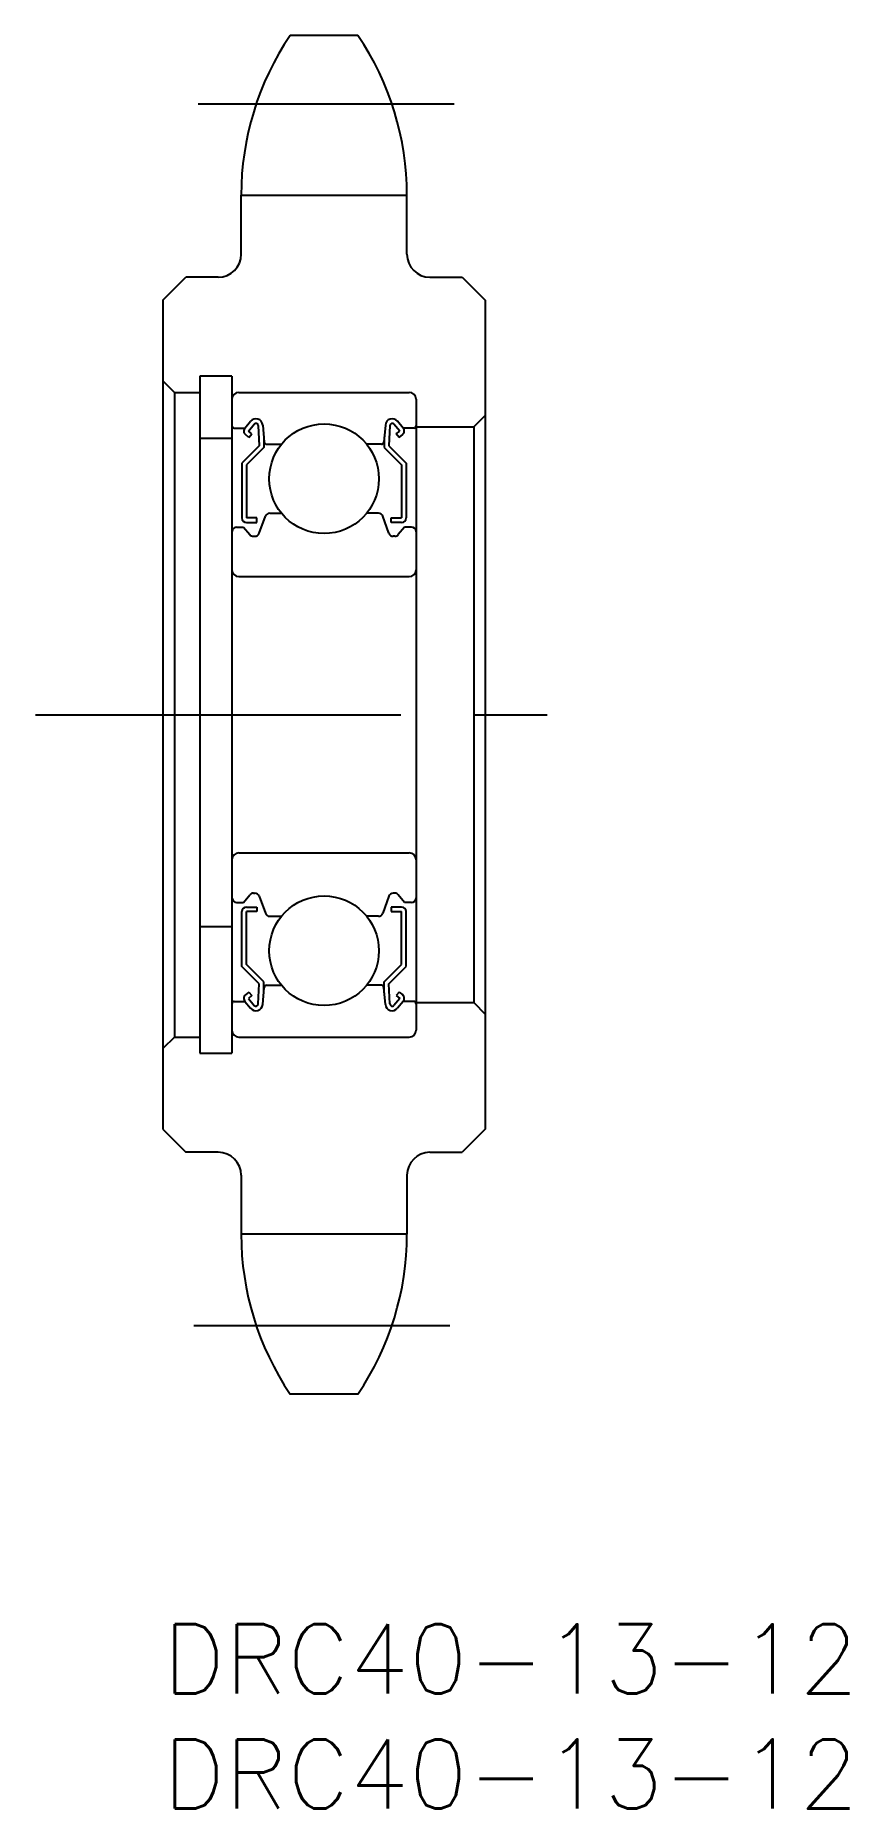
# Model space of a CAD drawing. Extents: x -5.5 to 29.8, y -8 to 69.
import ezdxf

# ---------------------------------------------------------------- set-up
doc = ezdxf.new("R2010")
doc.units = 0
doc.header["$LTSCALE"] = 0.5
doc.linetypes.add('CENTER', pattern=[50.8, 31.75, -6.35, 6.35, -6.35])
doc.layers.get('0').update_dxf_attribs({"linetype": 'CONTINUOUS'})
doc.layers.add('CENTER', color=1, linetype='CENTER')
doc.styles.get("Standard").update_dxf_attribs({"font": 'txt.shx', "height": 3, "bigfont": 'bigfont.shx'})

# ---------------------------------------------------------------- blocks, each defined once
blk = doc.blocks.new('*U3')
at = {"color": 7, "linetype": 'CONTINUOUS'}
blk.add_text('DRC40-13-12', height=3, dxfattribs=at).set_placement((0, -3))
blk = doc.blocks.new('*U4')
at = {"color": 7, "linetype": 'CONTINUOUS'}
blk.add_text('DRC40-13-12', height=3, dxfattribs=at).set_placement((0, -8))

msp = doc.modelspace()

# ---------------------------------------------------------------- linework, layer by layer
for p, q in [((8.474, 69), (5.526, 69)), ((3.4, 59.5), (3.4, 62.06)), ((10.6, 59.5), (10.6, 62.06)), ((0, 57.5), (1, 58.5)), ((2.4, 58.5), (1, 58.5)), ((11.6, 58.5), (13, 58.5)), ((13, 58.5), (14, 57.5)), ((0, 21.5), (1, 20.5)), ((14, 21.5), (13, 20.5)), ((2.4, 20.5), (1, 20.5)), ((11.6, 20.5), (13, 20.5)), ((3.4, 19.5), (3.4, 16.94)), ((10.6, 19.5), (10.6, 16.94)), ((8.474, 10), (5.526, 10))]:
    msp.add_line(p, q)
at = {"color": 7, "linetype": 'CONTINUOUS'}
for p, q in [((3.4, 62.06), (10.6, 62.06)), ((0, 57.5), (0, 21.5)), ((14, 57.5), (14, 21.5)), ((0, 54), (0.5, 53.5)), ((1.6, 54.2), (1.6, 24.8)), ((3, 54.2), (1.6, 54.2)), ((3, 54.2), (3, 24.8)), ((0.5, 53.5), (0.5, 25.5)), ((0.5, 53.5), (1.6, 53.5)), ((3.3, 53.5), (10.7, 53.5)), ((11, 53.2), (11, 25.8)), ((14, 52.5), (13.5, 52)), ((3.1, 51.95), (3.56, 51.95)), ((3.56, 51.95), (3.81, 52.248)), ((3.738, 51.54), (3.585, 51.668)), ((3.713, 51.821), (3.963, 52.119)), ((3.866, 51.693), (3.713, 51.821)), ((3.738, 51.54), (3.866, 51.693)), ((4.14, 52.06), (4.183, 51.183)), ((4.338, 52.081), (4.403, 51.341)), ((9.662, 52.081), (9.597, 51.341)), ((9.86, 52.06), (9.817, 51.183)), ((10.287, 51.821), (10.037, 52.119)), ((10.134, 51.693), (10.287, 51.821)), ((10.262, 51.54), (10.134, 51.693)), ((10.44, 51.95), (10.19, 52.248)), ((10.262, 51.54), (10.415, 51.668)), ((10.9, 51.95), (10.44, 51.95)), ((11, 52), (13.5, 52)), ((13.5, 52), (13.5, 27)), ((1.6, 51.511), (3, 51.511)), ((4.183, 51.183), (3.433, 50.433)), ((4.383, 51.1), (3.633, 50.35)), ((4.383, 51.57), (4.383, 51.1)), ((4.503, 51.25), (5.151, 51.25)), ((9.497, 51.25), (8.849, 51.25)), ((9.617, 51.57), (9.617, 51.1)), ((9.617, 51.1), (10.367, 50.35)), ((9.817, 51.183), (10.567, 50.433)), ((3.433, 50.433), (3.433, 48.05)), ((3.633, 50.35), (3.633, 48.05)), ((10.367, 50.35), (10.367, 48.05)), ((10.567, 50.433), (10.567, 48.05)), ((4.083, 48.05), (3.633, 48.05)), ((3.633, 47.85), (4.083, 47.85)), ((4.083, 47.85), (4.083, 48.05)), ((4.182, 47.382), (4.45, 48.118)), ((4.638, 48.25), (5.151, 48.25)), ((9.362, 48.25), (8.849, 48.25)), ((9.818, 47.382), (9.55, 48.118)), ((9.917, 48.05), (10.367, 48.05)), ((9.917, 47.85), (9.917, 48.05)), ((10.367, 47.85), (9.917, 47.85)), ((3.2, 47.65), (3.5, 47.65)), ((3.5, 47.65), (3.776, 47.321)), ((3.929, 47.25), (3.994, 47.25)), ((10.071, 47.25), (10.006, 47.25)), ((10.5, 47.65), (10.224, 47.321)), ((10.8, 47.65), (10.5, 47.65)), ((3.3, 45.5), (10.7, 45.5)), ((3.3, 33.5), (10.7, 33.5)), ((3.5, 31.35), (3.776, 31.679)), ((3.929, 31.75), (3.994, 31.75)), ((4.182, 31.618), (4.45, 30.882)), ((9.818, 31.618), (9.55, 30.882)), ((10.071, 31.75), (10.006, 31.75)), ((10.5, 31.35), (10.224, 31.679)), ((3.2, 31.35), (3.5, 31.35)), ((3.433, 28.567), (3.433, 30.95)), ((3.633, 31.15), (4.083, 31.15)), ((3.633, 28.65), (3.633, 30.95)), ((4.083, 30.95), (3.633, 30.95)), ((4.083, 31.15), (4.083, 30.95)), ((9.917, 31.15), (9.917, 30.95)), ((10.367, 31.15), (9.917, 31.15)), ((9.917, 30.95), (10.367, 30.95)), ((10.367, 28.65), (10.367, 30.95)), ((10.8, 31.35), (10.5, 31.35)), ((10.567, 28.567), (10.567, 30.95)), ((1.6, 30.3), (3, 30.3)), ((4.638, 30.75), (5.151, 30.75)), ((4.766, 30.75), (4.766, 30.75)), ((4.894, 30.75), (4.894, 30.75)), ((9.362, 30.75), (8.849, 30.75)), ((4.183, 27.817), (3.433, 28.567)), ((4.383, 27.9), (3.633, 28.65)), ((9.617, 27.9), (10.367, 28.65)), ((9.817, 27.817), (10.567, 28.567)), ((4.14, 26.94), (4.183, 27.817)), ((4.383, 27.43), (4.383, 27.9)), ((4.503, 27.75), (5.151, 27.75)), ((9.497, 27.75), (8.849, 27.75)), ((9.617, 27.43), (9.617, 27.9)), ((9.86, 26.94), (9.817, 27.817)), ((3.1, 27.05), (3.56, 27.05)), ((3.56, 27.05), (3.81, 26.752)), ((3.738, 27.46), (3.585, 27.332)), ((3.866, 27.307), (3.713, 27.179)), ((3.713, 27.179), (3.963, 26.881)), ((3.738, 27.46), (3.866, 27.307)), ((4.338, 26.919), (4.403, 27.659)), ((9.662, 26.919), (9.597, 27.659)), ((10.287, 27.179), (10.037, 26.881)), ((10.262, 27.46), (10.134, 27.307)), ((10.134, 27.307), (10.287, 27.179)), ((10.44, 27.05), (10.19, 26.752)), ((10.262, 27.46), (10.415, 27.332)), ((10.9, 27.05), (10.44, 27.05)), ((11, 27), (13.5, 27)), ((13.5, 27), (14, 26.5)), ((0.5, 25.5), (0, 25)), ((0.5, 25.5), (1.6, 25.5)), ((3.3, 25.5), (10.7, 25.5)), ((1.6, 24.8), (3, 24.8)), ((10.6, 16.94), (3.4, 16.94))]:
    msp.add_line(p, q, dxfattribs=at)
for centre in [(7, 49.75), (7, 29.25)]:
    msp.add_circle(centre, 2.381, dxfattribs=at)
for centre, radius, start, end in [((15.79, 62.06), 12.39, 145.93527, 180), ((-1.79, 62.06), 12.39, 0, 34.06473), ((3.3, 53.2), 0.3, 90, 180), ((10.7, 53.2), 0.3, 0, 90), ((3.1, 52.05), 0.1, 180, 270), ((3.713, 51.821), 0.2, 140.00197, 230.08631), ((4.039, 52.055), 0.3, 4.99676, 140.00197), ((4.04, 52.055), 0.1, 2.81979, 140.00215), ((9.961, 52.055), 0.3, 39.99803, 175.00324), ((9.96, 52.055), 0.1, 39.99785, 177.18021), ((10.287, 51.821), 0.2, 309.91369, 39.99803), ((10.9, 52.05), 0.1, 270, 0), ((4.503, 51.35), 0.1, 184.99676, 269.99912), ((9.497, 51.35), 0.1, 270.00088, 355.00324), ((3.633, 48.05), 0.2, 180, 270), ((4.638, 48.05), 0.2, 90, 159.99165), ((9.362, 48.05), 0.2, 20.00835, 90), ((10.367, 48.05), 0.2, 270, 0), ((3.2, 47.45), 0.2, 90, 180), ((3.929, 47.45), 0.2, 219.9952, 270), ((3.994, 47.45), 0.2, 270, 339.99165), ((10.006, 47.45), 0.2, 200.00835, 270), ((10.071, 47.45), 0.2, 270, 320.0048), ((10.8, 47.45), 0.2, 0, 90), ((3.3, 45.8), 0.3, 180, 270), ((10.7, 45.8), 0.3, 270, 0), ((3.3, 33.2), 0.3, 90, 180), ((10.7, 33.2), 0.3, 0, 90), ((3.929, 31.55), 0.2, 90, 140.0048), ((3.994, 31.55), 0.2, 20.00835, 90), ((10.006, 31.55), 0.2, 90, 159.99165), ((10.071, 31.55), 0.2, 39.9952, 90), ((3.2, 31.55), 0.2, 180, 270), ((3.633, 30.95), 0.2, 90, 180), ((4.638, 30.95), 0.2, 200.00835, 270), ((9.362, 30.95), 0.2, 270, 339.99165), ((10.367, 30.95), 0.2, 0, 90), ((10.8, 31.55), 0.2, 270, 0), ((4.503, 27.65), 0.1, 90.00088, 175.00324), ((9.497, 27.65), 0.1, 4.99676, 89.99912), ((3.1, 26.95), 0.1, 90, 180), ((3.713, 27.179), 0.2, 129.91369, 219.99803), ((10.287, 27.179), 0.2, 320.00197, 50.08631), ((10.9, 26.95), 0.1, 0, 90), ((4.039, 26.945), 0.3, 219.99803, 355.00324), ((4.04, 26.945), 0.1, 219.99785, 357.18021), ((9.961, 26.945), 0.3, 184.99676, 320.00197), ((9.96, 26.945), 0.1, 182.81979, 320.00215), ((3.3, 25.8), 0.3, 180, 270), ((10.7, 25.8), 0.3, 270, 0), ((15.79, 16.94), 12.39, 180, 214.06473), ((-1.79, 16.94), 12.39, 325.93527, 0)]:
    msp.add_arc(centre, radius, start, end, dxfattribs=at)
for centre, start, end in [((2.4, 59.5), 270, 0), ((11.6, 59.5), 180, 270), ((2.4, 19.5), 0, 90), ((11.6, 19.5), 90, 180)]:
    msp.add_arc(centre, 1, start, end)
at = {"layer": 'CENTER', "color": 1, "linetype": 'CENTER'}
for p, q in [((1.534, 66.035), (12.653, 66.035)), ((-5.538, 39.5), (19.698, 39.5)), ((12.466, 12.965), (1.347, 12.965))]:
    msp.add_line(p, q, dxfattribs=at)

# ---------------------------------------------------------------- block references
at = {"color": 7, "linetype": 'CONTINUOUS'}
for name in ['*U3', '*U4']:
    msp.add_blockref(name, (0, 0), dxfattribs=at)

doc.saveas('drawing.dxf')
